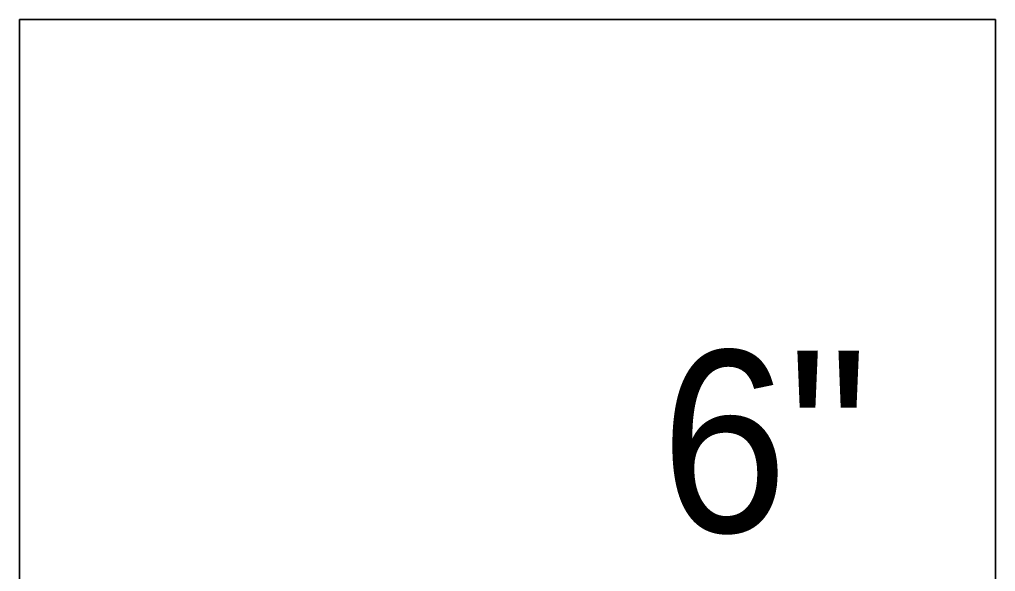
# Model space of a CAD drawing. Header units: metres. Extents: x 31.9 to 125.9, y -29 to 44.
# Drawn here: x 69.078 to 70.046, y 0.205 to 0.753 of the extents above; entities that cross this region are included whole.
import ezdxf

# ---------------------------------------------------------------- set-up
doc = ezdxf.new("R2010")
doc.units = ezdxf.units.M
doc.layers.add('M-EQPM', color=7, linetype='Continuous', lineweight=18)
doc.layers.add('P-PIPE-IDEN', color=7, linetype='Continuous', lineweight=9)
doc.styles.add('SansSerif', font='SANSS__.TTF', dxfattribs={"width": 0.9, "height": 0.18})

# ---------------------------------------------------------------- blocks, each defined once
blk = doc.blocks.new('C_S_L_Torre - Baltimore CPSC-0817-08L - C_S_L_Torre - Baltimore CPSC-0817-08L-2352271-NIVEL 09')
at = {"layer": 'M-EQPM', "color": 1, "true_color": 0xff0000}
for p, q in [((-0.38962, -0.04016), (-1.80962, -0.04016)), ((-1.80962, -0.04016), (-0.38962, -0.04016)), ((-0.38962, -1.00812), (-0.38962, -0.04016)), ((-0.38962, -0.04016), (-0.38962, -1.00812)), ((-1.80962, -1.00812), (-0.38962, -1.00812)), ((-0.38962, -1.00812), (-1.80962, -1.00812))]:
    blk.add_line(p, q, dxfattribs=at)

msp = doc.modelspace()

# ---------------------------------------------------------------- block references
at = {"layer": 'M-EQPM', "color": 1, "true_color": 0xff0000, "rotation": 89.99999999999953}
msp.add_blockref('C_S_L_Torre - Baltimore CPSC-0817-08L - C_S_L_Torre - Baltimore CPSC-0817-08L-2352271-NIVEL 09', (69.03738, 1.14236), dxfattribs=at)

# ---------------------------------------------------------------- texts
at = {"layer": 'P-PIPE-IDEN', "insert": (69.71353, 0.42436), "char_height": 0.18, "width": 0.2453164, "attachment_point": 1, "style": 'SansSerif'}
msp.add_mtext('6"', dxfattribs=at)

doc.saveas('drawing.dxf')
